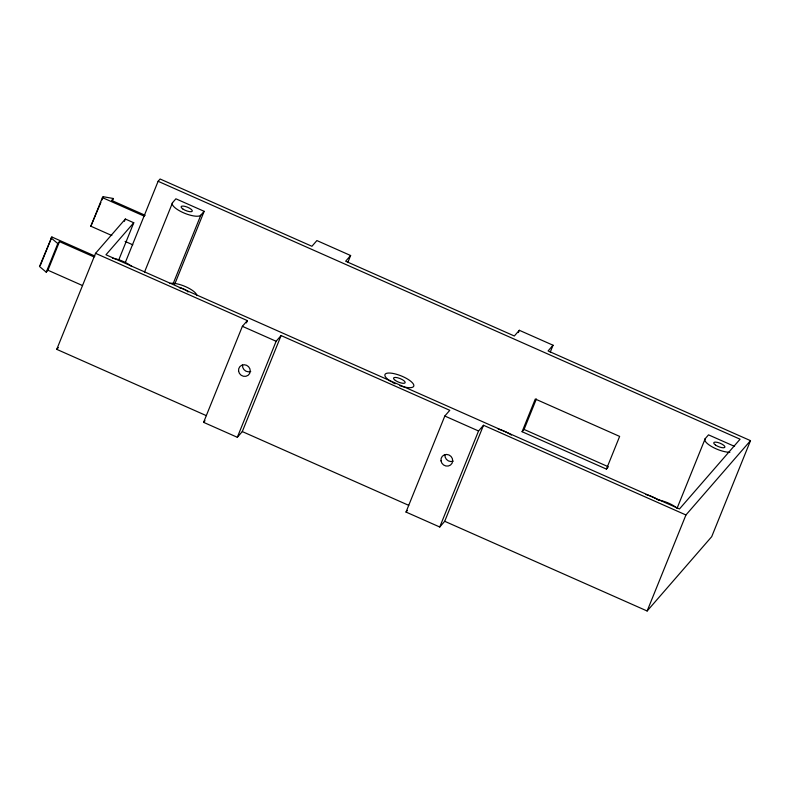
<?xml version="1.0" encoding="UTF-8"?>
<svg xmlns="http://www.w3.org/2000/svg" width="790" height="790" viewBox="0 0 790 790"><rect width="100%" height="100%" fill="white"/><g stroke="black" fill="none" stroke-linecap="round" stroke-linejoin="round"><path stroke-width="1.19" d="M94.928 256.069L51.854 236.98L39.5 266.497L46.245 272.175L47.933 270.229L59.487 241.631L94.099 256.967M40.29 265.578L51.854 236.98M46.245 272.175L57.798 243.567L59.487 241.631M111.825 235.519L90.84 226.217L102.404 197.619L103.194 196.7L113.316 198.497L112.387 200.779M100.883 202.418L90.84 226.217M101.811 200.137L103.194 196.7M206.309 415.629L56.742 349.348L95.541 253.323L125.334 219.028L133.767 222.76L118.559 260.414M124.415 221.309L125.334 219.028M125.393 262.3L158.119 181.295L160.103 179.004L311.922 246.283L316.889 240.565L350.622 255.516L347.857 262.379M144.521 272.076L172.576 202.635L175.903 198.804L204.156 211.325L174.718 284.183M173.237 283.452L200.828 215.156L204.156 211.325M350.622 255.516L345.655 261.233L514.339 335.997L519.307 330.279L553.049 345.23L548.082 350.948L750.5 440.652L685.937 514.971L483.51 425.267L444.711 521.291L439.754 527.009L406.011 512.058L444.81 416.034L449.777 410.316L281.092 335.562L242.293 431.577L237.326 437.295L203.593 422.344L242.382 326.319L247.349 320.602L95.541 253.323M246.431 322.893L247.349 320.602M237.326 437.295L276.125 341.27L281.092 335.562M439.754 527.009L478.543 430.985L483.51 425.267M518.388 332.56L519.307 330.279M550.274 352.083L553.049 345.23M522.091 431.715L535.294 399.029L619.637 436.406L606.434 469.102L522.091 431.715L524.076 429.434L536.37 398.999M677.139 508.118L705.194 438.677L708.521 434.856L734.601 446.409M444.711 521.291L647.138 610.996L685.937 514.971M750.5 440.652L711.701 536.677L647.138 610.996M113.316 198.497L111.627 200.443L145.192 215.315M133.767 222.76L105.959 254.775L679.489 508.948L740.082 439.201L158.119 181.295M56.742 349.348L58.351 347.491M203.593 422.344L205.005 420.715M406.011 512.058L407.433 510.419M606.434 469.102L607.757 467.571M102.404 197.619L144.373 216.213M125.087 241.394L132.809 244.821M524.076 429.434L608.418 466.811M242.382 326.319L276.125 341.27M444.81 416.034L478.543 430.985M47.933 270.229L82.535 285.565M242.293 431.577L408.726 505.343M51.054 237.889L57.798 243.567M250.726 371.478A6.024 5.698 41 0 1 242.52 365.029M453.154 461.182A6.024 5.698 41 0 1 444.938 454.734M658.85 500.07A15.533 4.829 22 0 1 677.02 508.118M729.891 452.275A15.533 4.829 22 0 1 712.452 447.022A15.533 4.829 22 0 1 705.194 438.677M645.825 494.471A15.533 4.829 22 0 1 659.038 500.485M498.223 429.059A15.533 4.829 22 0 1 511.436 435.073M391.406 381.827A15.533 4.829 22 0 1 390.339 373.078A15.533 4.829 22 0 1 412.992 383.496A15.533 4.829 22 0 1 399.809 385.688M395.119 383.782A15.533 4.829 22 0 1 392.492 382.449M200.828 215.156A15.533 4.829 22 0 1 183.369 212.727A15.533 4.829 22 0 1 172.576 202.635M112.476 258.241A15.533 4.829 22 0 1 131.742 266.467M169.643 283.521A15.533 4.829 22 0 1 185.749 286.731A15.533 4.829 22 0 1 196.937 295.618M179.35 287.688A6.261 1.945 22 0 1 188.03 291.974M238.58 371.122A6.024 5.698 41 0 0 248.07 375.329A6.024 5.698 41 0 0 246.539 365.266A6.024 5.698 41 0 0 238.58 371.122M440.998 460.837A6.024 5.698 41 0 0 450.498 465.043A6.024 5.698 41 0 0 448.967 454.971A6.024 5.698 41 0 0 440.998 460.837M715.464 445.017A6.024 1.876 22 0 0 724.805 447.367A6.024 1.876 22 0 0 717.695 442.44A6.024 1.876 22 0 0 715.464 445.017M395.356 380.444A6.261 1.945 22 0 0 405.053 382.893A6.261 1.945 22 0 0 397.676 377.768A6.261 1.945 22 0 0 395.356 380.444M182.846 208.975A6.024 1.876 22 0 0 192.187 211.325A6.024 1.876 22 0 0 185.077 206.397A6.024 1.876 22 0 0 182.846 208.975"/></g></svg>
